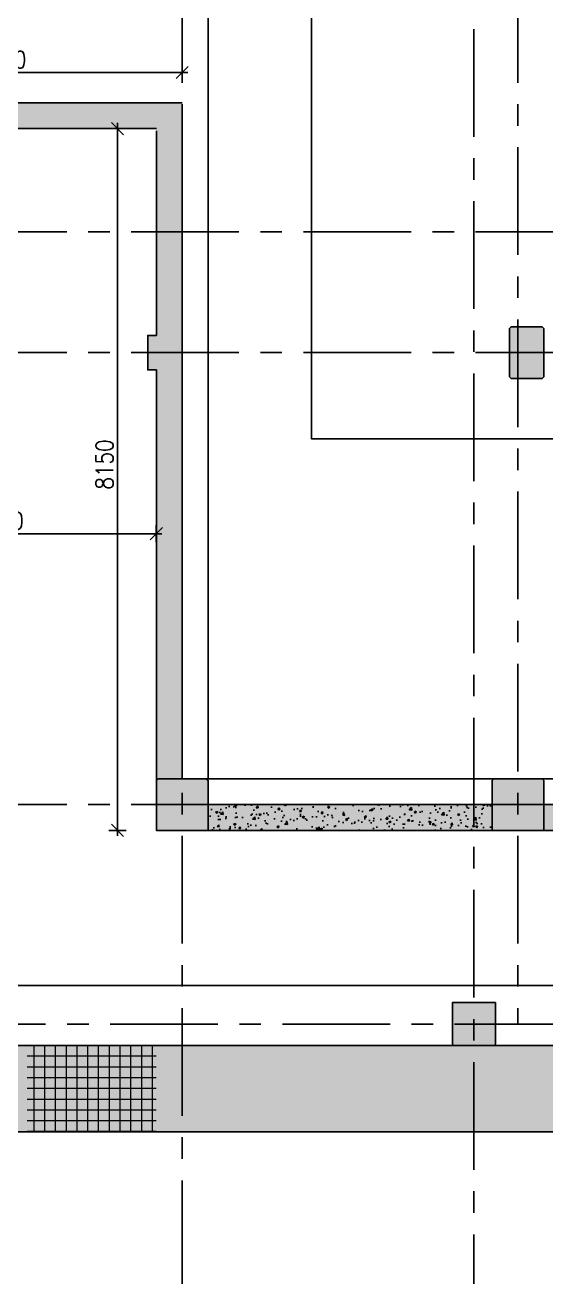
# Model space of a CAD drawing. Header units: metres. Extents: x 841183 to 1048542, y 259326 to 317714.
# Drawn here: x 854395 to 860446, y 295695 to 310237 of the extents above; entities that cross this region are included whole.
import ezdxf

# ---------------------------------------------------------------- set-up
doc = ezdxf.new("R2010")
doc.units = ezdxf.units.M
doc.set_wipeout_variables(frame=1)
doc.header["$PDMODE"] = 34
doc.linetypes.add('VILLA AXIS$0$CENTER', pattern=[2, 1.25, -0.25, 0.25, -0.25])
for name, color, linetype, transparency in [('A-AXIS DIMENSION', 252, 'Continuous', 0.6), ('A-REFLECT DOWN', 252, 'Continuous', 0.6), ('G-HATCH-COL-WALL', 253, 'Continuous', 0.6)]:
    doc.layers.add(name, color=color, linetype=linetype, transparency=transparency)
for name, color, linetype in [('A-AXIS LINE', 253, 'Continuous'), ('A-ELEV BAL', 252, 'Continuous'), ('A-SECT-PATT', 9, 'Continuous'), ('G-COL', 252, 'Continuous'), ('G-RC-WALL', 252, 'Continuous')]:
    doc.layers.add(name, color=color, linetype=linetype)
doc.styles.add('romans', font='romans.shx', dxfattribs={"width": 0.85})
doc.dimstyles.new('DIM-100', dxfattribs={"dimtxt": 200, "dimasz": 100, "dimexe": 50, "dimexo": 75, "dimgap": 50, "dimtad": 1, "dimdec": 0, "dimrnd": 5, "dimzin": 9, "dimdsep": 46, "dimtxsty": 'romans', "dimblk1": 'D-oblique', "dimblk2": 'D-oblique', "dimsah": 1, "dimcen": 100, "dimdle": 100, "dimclrd": 256, "dimclre": 256, "dimclrt": 131, "dimadec": 0, "dimazin": 0, "dimtfac": 1, "dimtdec": 0, "dimtofl": 0, "dimtmove": 2, "dimatfit": 3, "dimldrblk": 'OBLIQUE', "dimfxl": 100, "dimfxlon": 1, "dimtfillclr": 256, "dimtolj": 1, "dimtzin": 0, "dimarcsym": 0})

# ---------------------------------------------------------------- blocks, each defined once
blk = doc.blocks.new('D-oblique')
for p, q in [((-1, 0), (0.65, 0)), ((-0.71, -0.71), (0.71, 0.71)), ((0, -1), (0, 1))]:
    blk.add_line(p, q)
blk = doc.blocks.new('*D332')
at = {"layer": 'A-AXIS DIMENSION', "lineweight": -2, "transparency": 16777216}
for p, q in [((852260, 304231), (852260, 304378)), ((855920, 304231), (855920, 304378)), ((852360, 304328), (855820, 304328))]:
    blk.add_line(p, q, dxfattribs=at)
at = {"layer": 'Defpoints', "color": 0, "transparency": 16777216}
for p in [(855920, 304328), (852260, 304046, -68), (855920, 304046, -68)]:
    blk.add_point(p, dxfattribs=at)
at = {"layer": 'A-AXIS DIMENSION', "lineweight": -2, "transparency": 16777216, "xscale": 100, "yscale": 100, "zscale": 100, "rotation": 180}
blk.add_blockref('D-oblique', (852260, 304328), dxfattribs=at)
at = {"layer": 'A-AXIS DIMENSION', "lineweight": -2, "transparency": 16777216, "xscale": 100, "yscale": 100, "zscale": 100}
blk.add_blockref('D-oblique', (855920, 304328), dxfattribs=at)
at = {"layer": 'A-AXIS DIMENSION', "transparency": 16777216, "insert": (854090, 304478), "char_height": 200, "attachment_point": 5, "style": 'romans'}
blk.add_mtext('\\A1;3660', dxfattribs=at)
blk = doc.blocks.new('_OBLIQUE')
at = {"color": 0, "linetype": 'ByBlock'}
blk.add_line((-0.5, -0.5), (0.5, 0.5), dxfattribs=at)
blk = doc.blocks.new('*D333')
at = {"layer": 'A-AXIS DIMENSION', "lineweight": -2, "transparency": 16777216}
for p, q in [((855568, 309034), (855419, 309034)), ((855469, 300982), (855469, 308934)), ((855568, 300882), (855419, 300882))]:
    blk.add_line(p, q, dxfattribs=at)
at = {"layer": 'Defpoints', "color": 0, "transparency": 16777216}
for p in [(855469, 309034), (856347, 309034, -68), (856347, 300882, -68)]:
    blk.add_point(p, dxfattribs=at)
at = {"layer": 'A-AXIS DIMENSION', "lineweight": -2, "transparency": 16777216, "xscale": 100, "yscale": 100, "zscale": 100}
for p, rotation in [((855469, 309034), 90), ((855469, 300882), 270)]:
    blk.add_blockref('D-oblique', p, dxfattribs=dict(at, rotation=rotation))
at = {"layer": 'A-AXIS DIMENSION', "transparency": 16777216, "insert": (855319, 305132), "char_height": 200, "attachment_point": 5, "rotation": 90, "style": 'romans'}
blk.add_mtext('\\A1;8150', dxfattribs=at)
blk = doc.blocks.new('*D304')
at = {"layer": 'A-AXIS DIMENSION', "lineweight": -2, "transparency": 16777216}
for p, q in [((852320, 298987), (852320, 299130)), ((887155, 298987), (887155, 299130)), ((887055, 299080), (852420, 299080))]:
    blk.add_line(p, q, dxfattribs=at)
at = {"layer": 'Defpoints', "color": 0, "transparency": 16777216}
for p in [(852320, 299080), (852320, 298912, -68), (887155, 298912)]:
    blk.add_point(p, dxfattribs=at)
at = {"layer": 'A-AXIS DIMENSION', "lineweight": -2, "transparency": 16777216, "xscale": 100, "yscale": 100, "zscale": 100, "rotation": 180}
blk.add_blockref('D-oblique', (852320, 299080), dxfattribs=at)
at = {"layer": 'A-AXIS DIMENSION', "lineweight": -2, "transparency": 16777216, "xscale": 100, "yscale": 100, "zscale": 100}
blk.add_blockref('D-oblique', (887155, 299080), dxfattribs=at)
at = {"layer": 'A-AXIS DIMENSION', "transparency": 16777216, "insert": (869738, 299230), "char_height": 200, "attachment_point": 5, "style": 'romans'}
blk.add_mtext('\\A1;34835', dxfattribs=at)
blk = doc.blocks.new('*D197')
at = {"layer": 'A-AXIS DIMENSION', "lineweight": -2, "transparency": 16777216}
for p, q in [((852020, 309625), (852020, 309735)), ((852120, 309685), (856120, 309685)), ((856220, 309612), (856220, 309735))]:
    blk.add_line(p, q, dxfattribs=at)
at = {"layer": 'Defpoints', "color": 0, "transparency": 16777216}
for p in [(856220, 309685), (852020, 309434, -280), (856220, 309334, -280)]:
    blk.add_point(p, dxfattribs=at)
at = {"layer": 'A-AXIS DIMENSION', "lineweight": -2, "transparency": 16777216, "xscale": 100, "yscale": 100, "zscale": 100, "rotation": 180}
blk.add_blockref('D-oblique', (852020, 309685), dxfattribs=at)
at = {"layer": 'A-AXIS DIMENSION', "lineweight": -2, "transparency": 16777216, "xscale": 100, "yscale": 100, "zscale": 100}
blk.add_blockref('D-oblique', (856220, 309685), dxfattribs=at)
at = {"layer": 'A-AXIS DIMENSION', "transparency": 16777216, "insert": (854120, 309835), "char_height": 200, "attachment_point": 5, "style": 'romans'}
blk.add_mtext('\\A1;4200', dxfattribs=at)
blk = doc.blocks.new('A$C10b3fa2f')
at = {"layer": 'A-REFLECT DOWN'}
h = blk.add_hatch(dxfattribs=at)
h.set_pattern_fill('AR-HBONE', color=256, scale=75, style=0)
h.set_pattern_definition([(45, (-872853.3, -501345.44), (0, 424.26407), [900, -300]), (135, (-872641.16, -501133.3), (3e-14, 424.26407), [900, -300])])
h.paths.add_polyline_path([(-40951.9, -7637.1), (-40445.1, -7637.1), (-40278.2, -7926.1), (-40445.1, -8215.1), (-40951.9, -8215.1), (-41118.8, -7926.1)])
edge = h.paths.add_edge_path()
edge.add_line((-40250.6, -6912.7), (-42275.6, -6912.7))
edge.add_line((-42275.6, -6912.7), (-42275.6, -105.8))
edge.add_line((-42275.6, -105.8), (-42275.6, 38.9))
edge.add_line((-42275.6, 38.9), (-43125, 38.9))
edge.add_line((-43125, 38.9), (-43125, -30517.1))
edge.add_line((-43125, -30517.1), (-43000, -30517.1))
edge.add_line((-43000, -30517.1), (-43000, -32386.1))
edge.add_line((-43000, -32386.1), (-6450, -32386.1))
edge.add_arc((-6450, -25886.1), 6500, 270, 360)
edge.add_line((50, -25886.1), (50, -22117.5))
edge.add_line((50, -22117.5), (-3025.4, -22117.5))
edge.add_line((-3025.4, -22117.5), (-3025.4, -31367.5))
edge.add_line((-3025.4, -31367.5), (-37875.6, -31367.3))
edge.add_line((-37875.6, -31367.3), (-37875.6, -22117.5))
edge.add_line((-37875.6, -22117.5), (-40250.6, -22117.5))
edge.add_line((-40250.6, -22117.5), (-40250.6, -6912.7))
blk = doc.blocks.new('A$C5e30045e')
at = {"lineweight": 5}
h = blk.add_hatch(dxfattribs=at)
h.set_pattern_fill('NET', color=252, scale=1000, angle=90)
h.set_pattern_definition([(90, (0, 2761.75), (-125, -2e-14), []), (180, (0, 2761.75), (1e-14, -125), [])])
h.paths.add_polyline_path([(854420.2, 297382.2), (855920, 297382.2), (855920, 298382.2), (854420.2, 298382.2)])
at = {"layer": 'A-REFLECT DOWN'}
h = blk.add_hatch(dxfattribs=at)
h.set_pattern_fill('ANSI33', color=256, scale=1000)
h.set_pattern_definition([(45, (-82657.94, 2849.75), (-176.776695, 176.776695), []), (45, (-82481.17, 2849.75), (-176.776695, 176.776695), [125, -62.5])])
edge = h.paths.add_edge_path()
edge.add_line((887268.9, 290052.2), (885855.3, 290052.2))
edge.add_line((885855.3, 290052.2), (885855.3, 297382.2))
edge.add_line((885855.3, 297382.2), (852769.8, 297382.2))
edge.add_line((852769.8, 297382.2), (852769.8, 308033.9))
edge.add_line((852769.8, 308033.9), (852369.8, 308033.9))
edge.add_line((852369.8, 308033.9), (852369.8, 309033.9))
edge.add_line((852369.8, 309033.9), (853769.8, 309033.9))
edge.add_line((853769.8, 309033.9), (853769.8, 298382.2))
edge.add_line((853769.8, 298382.2), (886855.3, 298382.2))
edge.add_line((886855.3, 298382.2), (886855.3, 291052.2))
edge.add_line((886855.3, 291052.2), (887155.3, 291052.2))
edge.add_line((887155.3, 291052.2), (887155.3, 290052.2))
at = {"layer": 'A-SECT-PATT'}
h = blk.add_hatch(dxfattribs=at)
h.set_pattern_fill('AR-CONC', color=256, scale=35, style=0)
h.set_pattern_definition([(50, (17342.06, 65370.1), (251.041064, -21.963247), [26.25, -288.75]), (355, (17342.06, 65370.1), (-48.56297, 263.26725), [21, -231]), (100.451444, (17362.98, 65368.27), (202.478096, 241.304), [22.30907, -245.39974]), (46.1842, (17342.06, 65440.1), (373.53447, -57.93175), [39.375, -433.125]), (96.635635, (17373.2, 65435.27), (327.13168, 340.94151), [33.46362, -368.09982]), (351.184164, (17342.06, 65440.1), (327.13168, 340.94151), [31.5, -346.5]), (21, (17377.06, 65422.6), (208.91747, -140.91661), [26.25, -288.75]), (326, (17377.06, 65422.6), (85.160366, 253.802516), [21, -231]), (71.451445, (17394.47, 65410.86), (294.07783, 112.885903), [22.30907, -245.39974]), (37.5, (17342.06, 65370.1), (4.255949, 116.512849), [0, -228.2, 0, -234.5, 0, -231.875]), (7.5, (17342.06, 65370.1), (92.074338, 138.0441), [0, -133.7, 0, -222.95, 0, -88.375]), (327.5, (17264.01, 65370.1), (186.837853, -7.894205), [0, -87.5, 0, -273, 0, -362.25]), (317.5, (17229, 65370.1), (204.11516, 35.036744), [0, -113.75, 0, -181.3, 0, -257.25])])
h.paths.add_polyline_path([(855920.5, 306630.9), (856220.5, 306630.9), (856220.5, 309333.9), (852019.8, 309333.9), (852019.8, 309033.9), (855920.5, 309033.9)])
h.paths.add_polyline_path([(856220.5, 306230.9), (855920.5, 306230.9), (855920.5, 301487.2), (855940.5, 301507.2), (856220.5, 301507.2)])
h = blk.add_hatch(dxfattribs=at)
h.set_pattern_fill('AR-CONC', color=256, scale=35, style=0)
h.set_pattern_definition([(50, (17342.06, 65345.1), (251.041064, -21.963247), [26.25, -288.75]), (355, (17342.06, 65345.1), (-48.56297, 263.26725), [21, -231]), (100.451444, (17362.98, 65343.27), (202.478096, 241.304), [22.30907, -245.39974]), (46.1842, (17342.06, 65415.1), (373.53447, -57.93175), [39.375, -433.125]), (96.635635, (17373.2, 65410.27), (327.13168, 340.94151), [33.46362, -368.09982]), (351.184164, (17342.06, 65415.1), (327.13168, 340.94151), [31.5, -346.5]), (21, (17377.06, 65397.6), (208.91747, -140.91661), [26.25, -288.75]), (326, (17377.06, 65397.6), (85.160366, 253.802516), [21, -231]), (71.451445, (17394.47, 65385.86), (294.07783, 112.885903), [22.30907, -245.39974]), (37.5, (17342.06, 65345.1), (4.255949, 116.512849), [0, -228.2, 0, -234.5, 0, -231.875]), (7.5, (17342.06, 65345.1), (92.074338, 138.0441), [0, -133.7, 0, -222.95, 0, -88.375]), (327.5, (17264.01, 65345.1), (186.837853, -7.894205), [0, -87.5, 0, -273, 0, -362.25]), (317.5, (17229, 65345.1), (204.11516, 35.036744), [0, -113.75, 0, -181.3, 0, -257.25])])
h.paths.add_polyline_path([(859821.2, 301182.2), (856520.5, 301182.2), (856520.5, 300882.2), (859821.2, 300882.2)])
at = {"layer": 'G-HATCH-COL-WALL'}
h = blk.add_hatch(color=256, dxfattribs=at)
h.dxf.hatch_style = 1
h.paths.add_polyline_path([(855920.5, 306630.9), (856220.5, 306630.9), (856220.5, 309333.9), (852019.8, 309333.9), (852019.8, 309033.9), (855920.5, 309033.9)])
h.paths.add_polyline_path([(856220.5, 306230.9), (855920.5, 306230.9), (855920.5, 301462.2), (855940.5, 301482.2), (856220.5, 301482.2)])
h = blk.add_hatch(color=256, dxfattribs=at)
h.dxf.hatch_style = 1
h.paths.add_polyline_path([(860401.1, 306131.7), (860041.1, 306131.7), (860021.1, 306151.7), (860021.1, 306711.7), (860041.1, 306731.7), (860401.1, 306731.7), (860421.1, 306711.7), (860421.1, 306151.7)])
h = blk.add_hatch(color=256, dxfattribs=at)
h.dxf.hatch_style = 1
h.paths.add_polyline_path([(856220.5, 306630.9), (855820.5, 306630.9), (855820.5, 306230.9), (856220.5, 306230.9)])
h = blk.add_hatch(color=256, dxfattribs=at)
h.dxf.hatch_style = 1
h.paths.add_polyline_path([(856520.5, 300882.2), (855920.5, 300882.2), (855920.5, 301462.2), (855940.5, 301482.2), (856500.5, 301482.2), (856520.5, 301462.2)])
h = blk.add_hatch(color=256, dxfattribs=at)
h.dxf.hatch_style = 1
h.paths.add_polyline_path([(860421.2, 300882.2), (859821.2, 300882.2), (859821.2, 301462.2), (859841.2, 301482.2), (860401.2, 301482.2), (860421.2, 301462.2)])
h = blk.add_hatch(color=256, dxfattribs=at)
h.dxf.hatch_style = 1
h.paths.add_polyline_path([(859821.2, 301182.2), (856520.5, 301182.2), (856520.5, 300882.2), (859821.2, 300882.2)])
h = blk.add_hatch(color=256, dxfattribs=at)
h.dxf.hatch_style = 1
h.paths.add_polyline_path([(871775.3, 301182.2), (860421.2, 301182.2), (860421.2, 300882.2), (871775.3, 300882.2)])
h = blk.add_hatch(color=256, dxfattribs=at)
h.dxf.hatch_style = 1
h.paths.add_polyline_path([(859859.9, 298882.2), (859359.9, 298882.2), (859359.9, 298398.9), (859376.6, 298382.2), (859843.3, 298382.2), (859859.9, 298398.9)])
at = {"layer": 'A-AXIS LINE', "linetype": 'VILLA AXIS$0$CENTER', "ltscale": 1000, "extrusion": (1, 0, 0)}
for points, elevation in [([(316817, -97.9), (289505.6, -117)], 856220.5), ([(316817, -97.9), (298632.2, -110.6)], 860121.2), ([(316189.8, -97.9), (289505.6, -117)], 859609.9)]:
    blk.add_lwpolyline(points, dxfattribs=dict(at, elevation=elevation))
at = {"layer": 'A-AXIS LINE', "linetype": 'VILLA AXIS$0$CENTER', "ltscale": 1000, "extrusion": (0, 1, 0)}
for points, elevation in [([(-849629.6, -211.5), (-900813.9, -97.9)], 307833.9), ([(-849629.6, -211.5), (-900813.9, -97.9)], 306431.7), ([(-849629.6, -211.5), (-900813.9, -97.9)], 301181.7), ([(-851384.5, -206.9), (-900813.9, -97.9)], 298632.2)]:
    blk.add_lwpolyline(points, dxfattribs=dict(at, elevation=elevation))
at = {"layer": 'A-ELEV BAL', "elevation": -97.9}
blk.add_lwpolyline([(887268.9, 290052.2), (885855.3, 290052.2), (885855.3, 297382.2), (852769.8, 297382.2), (852769.8, 308033.9), (852369.8, 308033.9), (852369.8, 309033.9), (853769.8, 309033.9), (853769.8, 298382.2), (886855.3, 298382.2), (886855.3, 291052.2), (887155.3, 291052.2), (887155.3, 290052.2)], dxfattribs=at)
at = {"layer": 'G-COL'}
for p, q in [((887455.3, 301482.2, -29.9), (856220.5, 301482.2, -97.9)), ((856520.5, 301482.2, -97.9), (859841.2, 301482.2, -97.9)), ((856520.5, 301182.2, -97.9), (859821.2, 301182.2, -97.9)), ((860421.2, 301182.2, -97.9), (871725.3, 301182.2, -97.9)), ((856520.5, 300882.2, -97.9), (859821.2, 300882.2, -97.9)), ((860421.2, 300882.2, -97.9), (871725.3, 300882.2, -97.9))]:
    blk.add_line(p, q, dxfattribs=at)
at = {"layer": 'G-COL', "elevation": -97.9}
for points in [[(852019.8, 311983.9), (856520.5, 311983.9), (856520.5, 301482.2)], [(855920.5, 306630.9), (855820.5, 306630.9), (855820.5, 306230.9), (855920.5, 306230.9)]]:
    blk.add_lwpolyline(points, dxfattribs=at)
for points in [[(857721.2, 311982.9), (866933.4, 311982.9), (866933.4, 305431.7), (857721.2, 305431.7)], [(860401.1, 306131.7), (860041.1, 306131.7), (860021.1, 306151.7), (860021.1, 306711.7), (860041.1, 306731.7), (860401.1, 306731.7), (860421.1, 306711.7), (860421.1, 306151.7)], [(856520.5, 300882.2), (855920.5, 300882.2), (855920.5, 301462.2), (855940.5, 301482.2), (856500.5, 301482.2), (856520.5, 301462.2)], [(860421.2, 300882.2), (859821.2, 300882.2), (859821.2, 301462.2), (859841.2, 301482.2), (860401.2, 301482.2), (860421.2, 301462.2)], [(859859.9, 298882.2), (859359.9, 298882.2), (859359.9, 298398.9), (859376.6, 298382.2), (859843.3, 298382.2), (859859.9, 298398.9)]]:
    blk.add_lwpolyline(points, close=True, dxfattribs=at)
at = {"layer": 'G-RC-WALL'}
for p, q in [((852019.8, 309333.9, -97.9), (856220.5, 309333.9, -97.9)), ((856220.5, 309308.9, -97.9), (856220.5, 301482.2, -97.9)), ((852019.8, 309033.9, -97.9), (855920.5, 309033.9, -97.9)), ((855920.5, 309008.9, -97.9), (855920.5, 306630.9, -97.9)), ((855920.5, 306230.9, -97.9), (855920.5, 301462.2, -97.9))]:
    blk.add_line(p, q, dxfattribs=at)
at = {"layer": 'A-AXIS DIMENSION'}
for base, p1, p2, picture, middle in [((856220.5, 309685.2, 182), (852019.8, 309433.9, -97.9), (856220.5, 309333.9, -97.9), '*D197', (854120.1, 309835.2, 182)), ((855920.5, 304328.1, -29.9), (852259.8, 304045.7, -97.9), (855920.5, 304045.7, -97.9), '*D332', (854090.1, 304478.1, -29.9)), ((852319.7679, 299080.0994, -29.862), (887155.3454, 298912.1939, -29.862), (852319.7679, 298912.1939, -97.9153), '*D304', (869737.5567, 299230.0994, -29.862))]:
    dim = blk.add_linear_dim(base=base, p1=p1, p2=p2, dimstyle='DIM-100', override={"dimclrt": 256}, dxfattribs=at)
    dim.commit()
    dim.dimension.update_dxf_attribs({"geometry": picture, "text_midpoint": middle})
dim = blk.add_linear_dim(base=(855468.6, 309033.9, -29.9), p1=(856347, 300882.2, -97.9), p2=(856347, 309033.9, -97.9), angle=90, dimstyle='DIM-100', override={"dimclrt": 256}, dxfattribs=at)
dim.commit()
dim.dimension.update_dxf_attribs({"geometry": '*D333', "text_midpoint": (855318.6, 305132.2, -29.9), "dimtype": 160})

msp = doc.modelspace()

# ---------------------------------------------------------------- block references
at = {"color": 2}
msp.add_blockref('A$C5e30045e', (0, 0), dxfattribs=at)

# ---------------------------------------------------------------- next in the draw order: wipeouts: each hides what was drawn before it
at = {"color": 255}
msp.add_wipeout([(853873.2, 307227.4), (853423.2, 307227.4), (853423.2, 295550.5), (853348.2, 295050.5), (853348.2, 290866.2), (853348.9, 290267), (862029.8, 290267), (862529.8, 290342), (875060.2, 290342), (875060.2, 290792), (862529.8, 290792), (862029.8, 290867), (853948.2, 290867), (853948.2, 295050.5), (853873.2, 295550.5)], dxfattribs=at)

# ---------------------------------------------------------------- next in the draw order: block references
at = {"color": 2}
msp.add_blockref('A$C10b3fa2f', (890195.4, 311683.9, -56.5), dxfattribs=at)

doc.saveas('drawing.dxf')
